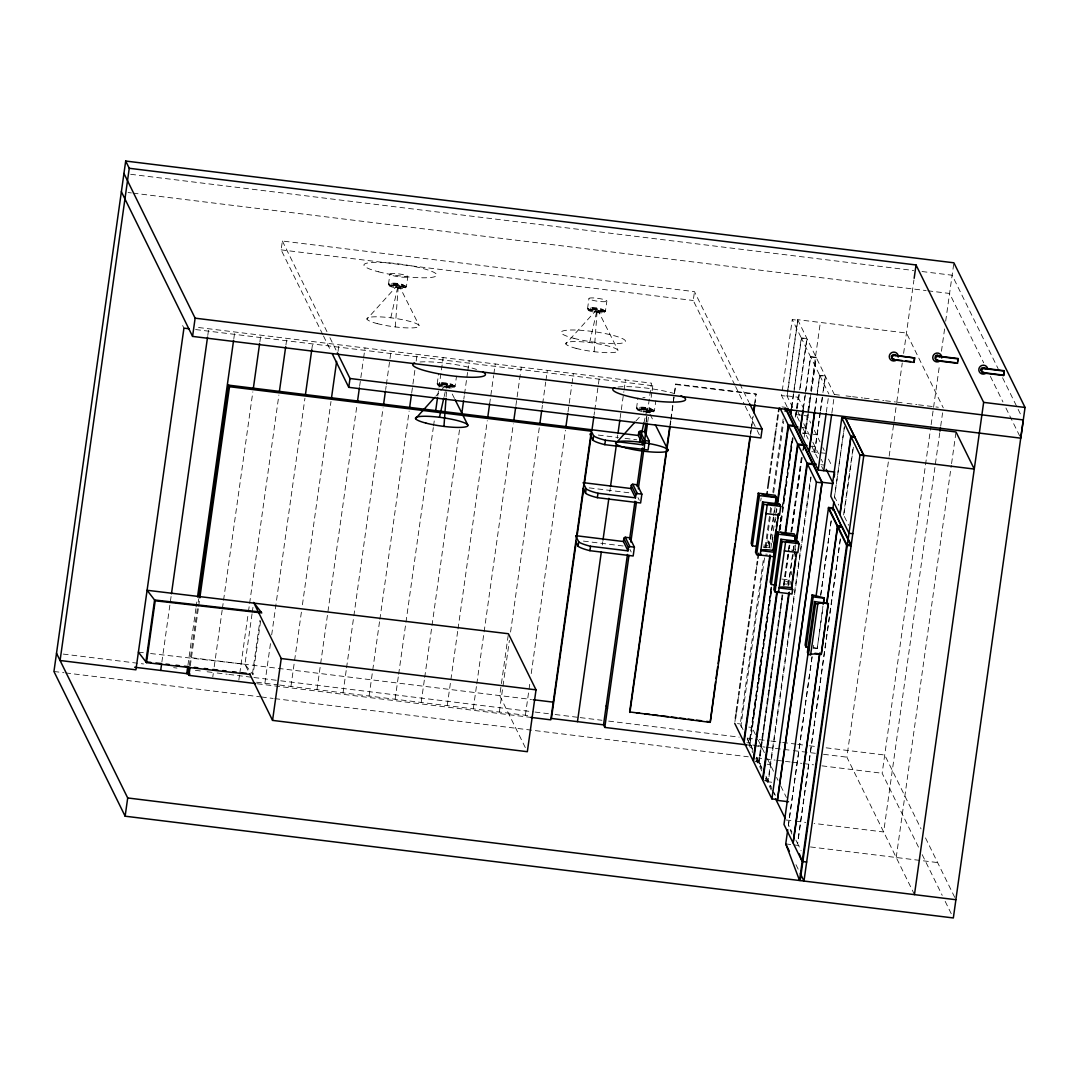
<?xml version="1.0" encoding="UTF-8"?>
<svg xmlns="http://www.w3.org/2000/svg" width="1079" height="1079" viewBox="0 0 1079 1079"><rect width="100%" height="100%" fill="white"/><g stroke="black" fill="none" stroke-linecap="round" stroke-linejoin="round"><path stroke-width="0.75" stroke-dasharray="5 3.75" d="M395.292 326.924L398.407 284.222L366.914 319.155M446.099 396.843L447.057 383.706L435.822 396.182M594.151 351.7L597.267 308.999L565.787 343.918M646.227 421.673L647.184 408.536L643.812 412.286M161.863 662.101L171.237 595.433M207.775 335.434L208.719 328.771M187.921 665.311L195.879 608.637M196.108 606.978L197.282 598.643M233.833 338.631L234.763 331.968M189.338 665.473L197.322 608.745M198.253 602.069L198.725 598.737M190.295 665.73L198.428 607.828M198.671 606.169L199.602 599.519M212.792 676.843L213.264 673.512M214.195 666.835L222.166 610.174M222.395 608.502L223.34 601.839M223.569 600.167L252.85 391.839M259.877 341.841L260.808 335.164M322.742 334.463L281.12 249.869L282.374 241.022L694.485 291.667L739.075 382.303M238.837 680.04L239.538 675.036M239.781 673.377L248.21 613.371M248.44 611.712L249.384 605.036M249.613 603.377L278.895 395.035M285.922 345.037L286.866 338.374M252.041 613.816L244.946 664.273L249.559 673.647M252.27 612.198L252.958 607.315M252.432 673.97L259.985 620.263M260.605 621.072L253.052 674.78L244.946 664.273L146.717 653.092M264.894 683.236L270.748 641.573M271.679 634.911L304.939 398.232M311.737 349.906L312.91 341.571M290.939 686.446L301.486 611.442M302.417 604.779L330.997 401.442M338.024 351.43L338.954 344.767M316.983 689.643L357.041 404.638M359.617 386.309L363.367 359.631M363.596 357.972L365.012 347.964M388.494 284.276L389.937 274.053M389.101 285.49L389.249 284.384M390.976 285.76L391.286 283.548M343.041 692.839L346.319 669.506M346.548 667.847L383.085 407.835M385.662 389.506L386.134 386.174M386.376 384.502L391.057 351.174M403.586 287.594A6.38 1.025 8 0 0 394.428 285.369A6.38 1.025 8 0 0 393.835 287.068A6.38 1.025 8 0 0 403.586 287.594L403.897 285.382A6.38 1.025 8 0 0 394.739 283.157A6.38 1.025 8 0 0 394.145 284.856A6.38 1.025 8 0 0 403.897 285.382M405.461 287.864A8.268 1.322 8 0 0 393.579 284.977A8.268 1.322 8 0 0 392.81 287.189A8.268 1.322 8 0 0 405.461 287.864L405.623 286.771A8.268 1.322 8 0 0 393.727 283.871A8.268 1.322 8 0 0 392.958 286.083A8.268 1.322 8 0 0 405.623 286.771M406.378 286.879A9.037 1.443 8 0 0 393.39 283.723A9.037 1.443 8 0 0 392.54 286.124A9.037 1.443 8 0 0 406.378 286.879L407.808 276.656A9.037 1.443 8 0 0 394.82 273.5A9.037 1.443 8 0 0 393.983 275.914A9.037 1.443 8 0 0 407.808 276.656M369.085 696.049L379.619 621.045M379.862 619.373L409.143 411.045M411.719 392.702L414.997 369.369M416.17 361.033L417.101 354.371M437.197 383.787L438.627 373.577M437.804 385.014L437.953 383.908M395.13 699.246L398.407 675.913M398.65 674.24L433.313 427.567M433.542 425.908L434.486 419.245M437.764 395.912L443.159 357.567M439.679 385.284L439.989 383.072M452.29 387.118A6.38 1.025 8 0 0 443.118 384.893A6.38 1.025 8 0 0 442.525 386.592A6.38 1.025 8 0 0 452.29 387.118L452.6 384.906A6.38 1.025 8 0 0 443.429 382.681A6.38 1.025 8 0 0 442.835 384.38A6.38 1.025 8 0 0 452.6 384.906M454.165 387.388A8.268 1.322 8 0 0 442.269 384.502A8.268 1.322 8 0 0 441.5 386.7A8.268 1.322 8 0 0 454.165 387.388L454.313 386.282A8.268 1.322 8 0 0 442.43 383.396A8.268 1.322 8 0 0 441.662 385.608A8.268 1.322 8 0 0 454.313 386.282M455.082 386.403A9.037 1.443 8 0 0 442.08 383.234A9.037 1.443 8 0 0 441.244 385.648A9.037 1.443 8 0 0 455.082 386.403L456.511 376.18M421.188 702.442L424.465 679.109M424.694 677.45L459.6 429.105M463.808 399.109L464.28 395.777M464.523 394.105L467.558 372.444M467.8 370.771L469.203 360.777M447.232 705.653L457.766 630.649M458.009 628.976L487.29 420.635M489.623 403.978L493.616 375.64M493.845 373.968L495.248 363.974M473.276 708.849L476.554 685.516M476.797 683.843L513.334 423.845M515.91 405.502L521.292 367.17M508.196 635.356L499.725 695.591L525.878 748.745M499.334 712.046L509.396 640.386M510.569 632.051L539.379 427.041M541.955 408.712L542.427 405.38M542.656 403.708L545.704 382.047M545.947 380.374L547.35 370.38M525.379 715.256L530.059 681.915M531.232 673.579L565.436 430.238M568.013 411.908L571.762 385.243M571.991 383.571L573.394 373.577M587.542 308.729L588.972 298.505M588.136 309.943L588.298 308.837M590.011 310.212L590.321 308.001M602.635 312.047A6.38 1.025 8 0 0 593.463 309.821A6.38 1.025 8 0 0 592.87 311.521A6.38 1.025 8 0 0 602.635 312.047L602.945 309.848A6.38 1.025 8 0 0 593.774 307.609A6.38 1.025 8 0 0 593.18 309.309A6.38 1.025 8 0 0 602.945 309.848M604.51 312.33A8.268 1.322 8 0 0 592.614 309.43A8.268 1.322 8 0 0 591.845 311.642A8.268 1.322 8 0 0 604.51 312.33L604.658 311.224A8.268 1.322 8 0 0 592.776 308.338A8.268 1.322 8 0 0 592.007 310.536A8.268 1.322 8 0 0 604.658 311.224M605.413 311.332A9.037 1.443 8 0 0 592.425 308.176A9.037 1.443 8 0 0 591.589 310.577A9.037 1.443 8 0 0 605.413 311.332L606.857 301.122A9.037 1.443 8 0 0 593.868 297.952A9.037 1.443 8 0 0 593.018 300.367A9.037 1.443 8 0 0 606.857 301.122M594.057 415.105L594.529 411.773M594.758 410.114L599.438 376.773M602.298 544.976L602.77 541.645M609.797 491.646L610.269 488.315M617.296 438.317L617.768 434.972M620.101 418.315L623.851 391.65M624.094 389.978L625.496 379.983M636.516 408.28L637.945 398.07M637.123 409.494L637.271 408.388M638.997 409.777L639.308 407.565M646.173 421.417L651.541 383.18L195.69 327.166M647.67 422.334L648.83 414.012M649.072 412.353L650.232 404.045M651.176 397.396L651.878 392.405M652.107 390.733L652.808 385.742L651.541 383.18M651.608 411.612A6.38 1.025 8 0 0 642.45 409.386A6.38 1.025 8 0 0 641.843 411.086A6.38 1.025 8 0 0 651.608 411.612L651.918 409.4A6.38 1.025 8 0 0 642.76 407.174A6.38 1.025 8 0 0 642.153 408.874A6.38 1.025 8 0 0 651.918 409.4M653.483 411.881A8.268 1.322 8 0 0 641.6 408.995A8.268 1.322 8 0 0 640.818 411.193A8.268 1.322 8 0 0 653.483 411.881L653.631 410.775A8.268 1.322 8 0 0 641.749 407.889A8.268 1.322 8 0 0 640.98 410.087A8.268 1.322 8 0 0 653.631 410.775M654.4 410.897A9.037 1.443 8 0 0 641.412 407.727A9.037 1.443 8 0 0 640.562 410.141A9.037 1.443 8 0 0 654.4 410.897L655.83 400.673M669.884 425.639L670.585 420.648M670.828 418.976L675.737 384.03L756.015 393.889L755.125 402.75M670.396 424.519L670.855 421.188M671.098 419.529L675.737 384.03M734.866 385.095L693.244 300.501L694.485 291.667M750.404 433.839L750.876 430.508M751.105 428.849L752.751 417.195M754.612 403.87L756.015 393.889M750.674 434.378L751.618 427.729M751.847 426.057L753.25 416.076M760.722 500.993L761.14 498.039M734.947 721.608L735.406 718.277M735.878 714.945L736.35 711.614M737.982 699.947L738.454 696.602M743.377 661.602L743.849 658.271M745.481 646.604L745.953 643.273M749.932 614.936L750.404 611.591M756.258 569.928L756.73 566.596M773.589 446.571L774.304 441.581M774.762 438.236L775.235 434.904M775.707 431.573L776.179 428.242M787.13 406.85L781.574 395.575L792.269 319.559L797.826 320.247L788.304 387.995M743.053 729.606L740.275 723.969L763.46 558.935M765.105 547.269L769.786 513.941M770.028 512.269L770.73 507.265M772.834 492.267L783.138 418.922M792.687 407.538L786.955 395.872L797.664 319.667L906.468 333.033L943.275 407.849M788.075 389.654L787.144 396.263L781.574 395.575M764.539 557.91L740.895 726.113L742.999 730.402M765.942 547.916L771.552 507.939M773.656 492.955L783.732 421.336M763.622 546.702A11.087 1.767 8 0 0 769.084 547.39L768.194 545.583L768.814 541.172L764.31 540.619M769.084 547.39L773.319 517.205M773.549 515.587L774.682 507.535M769.354 547.957L774.142 513.887M774.371 512.255L775.059 507.386M770.892 548.24L776.516 508.236M772.213 542.346L772.915 537.342M775.019 522.344L775.491 519.012M776.435 512.336L776.893 509.005M791.527 407.282L793.847 390.76M794.077 389.114L801.279 337.889L792.269 319.559M791.716 407.673L793.564 394.455M793.807 392.796L801.468 338.267L807.025 338.954L799.836 390.18M771.08 587.259L749.285 742.285L747.207 738.063M779.038 530.585L780.913 517.259M782.315 507.251L791.919 438.91M771.377 587.016L749.15 745.157L752.832 752.643M779.335 530.409L781.209 517.097M782.369 508.775L792.202 438.856M795.236 417.209L798.042 397.234L786.955 395.872M752.441 748.691L749.662 743.053L771.458 588.042M779.658 529.695L781.992 513.024M782.235 511.365L792.539 438.02M755.489 734.624L751.982 727.475L771.404 589.242M779.834 529.29L792.714 437.683M795.749 416.035L796.693 409.373M797.084 407.97L799.418 391.38M799.647 389.789L806.876 338.374M771.566 591.454L750.026 744.685L756.366 745.454M780.225 529.843L793.092 438.236M796.342 414.956L797.044 410.007M797.273 408.348L799.593 391.825M803.046 409.467L810.477 356.596L801.468 338.267M803.464 408.199L810.666 356.974L816.237 357.662L811.583 390.706M755.893 761.032L758.685 761.383L782.113 594.691M783.408 585.25L789.14 544.679M790.88 532.028L801.4 457.172M804.206 437.211L809.816 397.301M810.747 390.638L820.337 322.446M761.828 767.789L759.063 762.152L782.491 595.46M783.894 585.465L788.816 550.452M789.046 548.793L789.518 545.448M791.393 532.122L801.926 457.105M802.87 450.442L803.572 445.438M782.801 595.042L759.157 763.244L765.497 764.026M784.204 585.047L789.127 550.074M789.356 548.402L789.828 545.07M791.689 531.745L802.223 456.808M803.167 450.145L803.868 445.141M805.366 433.286L810.949 393.525M811.179 391.866L816.075 357.068M810.653 397.315L805.554 433.664L802.763 433.326M781.816 579.059L787.818 579.787L787.198 584.211L782.693 583.658M788.088 586.018L793.915 544.558M788.587 584.953L794.292 544.396M789.922 584.764L790.381 581.433M791.325 574.756L791.784 571.425M793.901 556.427L794.603 551.423M794.832 549.75L795.533 544.76M794.751 553.864L795.682 547.188M814.564 411.652L817.127 393.471M817.356 391.812L819.676 375.29L810.666 356.974M814.753 412.03L816.843 397.153M817.086 395.507L819.865 375.681L825.435 376.355L823.115 392.877M765.294 780.13L768.073 780.468L810.707 477.093M811.125 477.039L768.288 781.816L774.628 782.599M814.564 451.993L820.148 412.218M820.364 410.681L822.711 393.997M822.926 392.5L825.273 375.775M820.323 412.717L814.753 452.371L811.961 452.034M820.553 411.059L822.872 394.536M826.325 412.178L828.416 397.301M831.896 412.852L833.77 399.446M812.055 656.679L788.398 824.99L791.851 834.107M820.714 595.028L831.262 520.051M834.296 498.377L844.371 426.731M812.069 656.936L788.452 824.99L791.932 832.084M813.229 648.614L813.701 645.282M820.714 595.365L831.477 518.824M844.412 426.906L834.593 496.718L838.747 505.161M814.052 648.169L817.221 648.56L822.953 605.98M817.221 648.56L823.142 606.371M840.258 538.826L797.516 843.414L795.425 839.165M843.603 515.007L853.179 446.868M840.433 539.19L797.651 843.684L801.117 850.738M853.381 447.272L843.805 515.411L848.647 525.271M914.466 894.585L846.867 757.161L888.934 457.779M889.177 456.12L893.844 422.847M894.073 421.188L896.649 402.885M896.811 401.779L902.26 362.976M903.609 353.386L913.926 279.974M918.485 847.109L882.15 773.252L930.907 426.326M931.137 424.654L939.58 364.594M941.454 351.241L944.745 327.881M945.676 321.205L953.89 262.804M939.769 432.8L883.661 831.976L814.106 823.439M940.699 426.138L942.574 412.839M896.217 857.481L951.327 465.346M951.557 463.673L956.021 431.978M390.8 317.806L398.407 284.222L419.165 325.575M444.17 396.492L447.057 383.706L449.282 388.143M589.66 342.569L597.267 308.999L618.024 350.338M643.92 422.928L647.184 408.536L649.41 412.974M635.936 421.012L639.321 417.276M138.395 652.134L145.058 652.903M130.64 174.285L913.657 270.505M922.019 271.53L952.137 275.226L998.115 368.681M128.077 192.521L131.422 192.925M133.095 193.141L926.16 290.575M927.832 290.79L949.574 293.461L983.684 362.8M281.12 249.869L693.244 300.501M801.279 337.889L806.849 338.563M810.477 356.596L816.048 357.27M819.676 375.29L825.246 375.978M834.472 394.482L839.422 395.089M846.017 395.899L850.953 396.506M852.612 396.708L862.499 397.922M864.144 398.124L872.385 399.136M874.044 399.338L883.93 400.552M885.576 400.754L895.462 401.968M897.121 402.17L905.362 403.195M907.007 403.398L916.894 404.612M918.553 404.814L938.325 407.242M676.007 384.569L756.285 394.428M195.609 329.567L652.808 385.742M782.005 406.918L784.784 407.255M802.493 415.361L796.154 414.579L799.809 422.01M804.084 415.55L807.254 415.941L810.788 423.13M802.655 427.554L805.824 427.945M802.574 432.935L811.705 434.068M813.283 434.257L816.452 434.648M811.786 446.126L814.955 446.517M811.786 451.642L825.651 453.355M598.305 435.066L618.375 437.534M625.065 438.357L636.785 439.787M820.917 464.685L824.086 465.076M589.188 487.87L629.327 492.806M763.689 545.03L768.194 545.583M763.177 547.201L766.265 547.579M583.402 541.092L623.554 546.028M737.496 723.618L740.275 723.969M191.415 657.704L531.502 699.489M748.813 727.084L751.982 727.475M63.202 654.076L143.52 663.949M173.625 667.645L176.983 668.063M195.38 670.315L200.397 670.936M207.087 671.758L215.463 672.783M217.135 672.999L227.17 674.227M228.842 674.429L252.27 677.315M253.943 677.518L279.043 680.593M280.715 680.809L533.35 711.843M535.022 712.059L548.415 713.705M555.105 714.514L578.533 717.4M580.205 717.602L601.947 720.273M608.65 721.096L739.155 737.132M747.518 738.157L757.552 739.398M759.225 739.601L769.26 740.828M770.932 741.044L780.98 742.271M782.653 742.473L796.032 744.119M797.705 744.335L807.753 745.562M809.425 745.764L816.115 746.587M826.15 747.828L884.713 755.017L921.048 828.874M256.532 682.211L278.207 684.882M279.542 685.044L530.261 715.849M746.884 742.716L749.662 743.053M257.301 683.776L530.76 717.373M757.944 745.656L761.113 746.048M746.695 744.861L753.371 745.683M754.113 745.764L765.051 747.113M766.724 747.315L792.202 750.444M793.443 750.606L815.387 753.304M823.493 754.288L846.867 757.161M53.95 671.489L63.985 672.716M65.657 672.932L259.742 696.778M261.415 696.98L273.135 698.423M274.808 698.626L748.3 756.797M756.662 757.836L775.073 760.088M776.745 760.304L790.125 761.949M791.797 762.152L801.845 763.379M803.518 763.581L813.553 764.822M821.915 765.847L882.15 773.252M754.882 761.639L759.063 762.152M767.088 764.215L770.244 764.606M764.283 780.724L768.45 781.236L771.229 786.874M785.957 819.973L794.238 820.998M795.897 821.2L805.824 822.414M785.741 843.913L792.337 844.722M793.982 844.924L802.223 845.936M810.477 846.948L937.624 862.58M817.032 648.169L813.499 647.616M650.151 414.444L653.861 421.835M452.249 394.051L454.475 398.475M1002.566 377.731L1017.403 407.875M1018.144 409.386L1021.84 416.912M990.36 376.369L1002.971 401.981M1005.938 408.01L1020.019 436.658M797.664 319.667L834.445 394.685M819.865 375.681L828.874 393.997M798.042 397.234L803.707 408.752M814.321 430.332L819.986 441.837M822.818 447.596L824.235 450.469M828.483 459.101L832.017 466.303M798.096 412.232L799.499 415.091M803.72 423.656L809.331 435.08M812.851 442.228L818.475 453.652M821.281 459.371L822.684 462.217M802.533 427.527L808.198 439.045M811.732 446.234L817.518 458.009M821.645 466.371L823.763 470.687M739.83 383.814L748.745 401.941M735.608 386.606L744.523 404.733M745.265 406.243L756.419 428.902M757.161 430.413L760.87 437.966M925.485 837.897L955.131 898.173M768.814 541.172L769.705 542.966A11.087 1.767 8 0 1 764.242 542.292M787.818 579.787L788.709 581.594A11.087 1.767 8 0 1 783.246 580.907M922.194 854.649L942.21 895.341M945.177 901.37L951.853 914.938M758.308 740.329L764.633 753.182M767.439 758.901L773.764 771.755M776.57 777.46L777.972 780.319M780.791 786.038L786.416 797.462M637.986 497.635L639.308 500.305M756.595 757.148L758.685 761.383M765.996 776.246L768.073 780.468M773.994 792.512L775.383 795.331M747.221 738.967L752.832 750.391M756.352 757.539L761.976 768.963M766.184 777.527L771.809 788.951M772.51 790.381L775.315 796.1M755.772 758.631L762.394 772.092M765.348 778.08L771.229 790.044M795.965 864.684L798.15 869.134M629.88 549.319L631.202 551.989M282.374 241.022L326.964 331.671M329.931 337.714L336.621 351.309M323.484 335.974L330.916 351.08M182.661 325.561L183.929 328.137M420.041 361.991A36.713 5.867 8 0 1 476.54 369.423M618.024 387.051A36.713 5.867 8 0 1 674.024 393.444M765.658 554.147A11.087 1.767 8 0 1 767.331 554.242M791.514 550.088A11.087 1.767 8 0 1 793.281 550.25M642.841 397.517A9.037 1.443 8 0 1 645.053 397.692M377.232 323.606A26.476 4.235 8 0 0 419.057 326.451A26.476 4.235 8 0 0 382.829 317.037A26.476 4.235 8 0 0 377.232 323.606M378.459 271.787A36.713 5.867 8 0 0 436.482 275.725A36.713 5.867 8 0 0 386.228 262.656A36.713 5.867 8 0 0 378.459 271.787M576.092 348.369A26.476 4.235 8 0 0 617.93 351.214A26.476 4.235 8 0 0 581.702 341.8A26.476 4.235 8 0 0 576.092 348.369M573.988 338.361A32.424 5.179 8 0 0 625.227 341.841A32.424 5.179 8 0 0 580.853 330.295A32.424 5.179 8 0 0 573.988 338.361"/><path stroke-width="1.5" d="M443.955 426.407L445.991 398.488M644.069 451.238L646.105 423.319M955.873 899.67L1025.05 407.457L953.89 262.804L125.69 161.041L53.95 671.489L125.137 816.196L953.337 917.959L955.9 899.724L127.7 797.961L56.513 653.254M125.69 161.041L129.251 168.284L60.073 660.496L135.914 669.816L183.929 328.137L188.933 328.758M145.881 661.832L154.58 599.978L261.131 612.117M146.515 662.641L155.201 600.787L147.095 590.28L508.425 633.737L536.02 689.845L527.334 751.699L272.555 720.394L249.559 673.647L250.18 674.456L146.515 662.641L138.395 652.134M125.137 816.196L127.7 797.961M195.124 318.17L1023.324 419.933L1020.761 438.168L192.575 336.405L195.124 318.17L123.937 173.463M160.69 670.437L161.634 663.774M171.467 593.774L207.546 337.093M186.748 673.647L187.679 666.97M197.524 596.97L233.59 340.303M189.108 667.146L188.164 673.822L188.933 675.373L255.629 683.573M198.954 597.065L228.735 385.163L638.309 435.484L642.909 444.831L605.44 440.232A28.85 4.613 8 0 1 593.598 435.781L590.564 429.617M188.933 675.373L190.066 667.348M199.831 597.847L229.503 386.714L228.735 385.163M253.322 388.507L259.634 343.5M279.367 391.704L285.692 346.696M305.411 394.901L311.737 349.906M272.555 720.394L281.241 658.541L253.632 602.433L261.752 612.926L155.201 600.787M331.469 398.111L336.621 361.438M749.487 403.452L762.125 429.132L760.87 437.966L348.76 387.334L350.001 378.5L337.363 352.82M357.513 401.307L359.388 387.968M383.558 404.504L385.432 391.178M409.602 407.7L411.477 394.374M435.66 410.91L437.534 397.571M461.704 414.107L463.579 400.768M487.748 417.303L489.623 403.978M513.806 420.513L515.681 407.174M539.851 423.71L541.725 410.371M565.895 426.906L567.77 413.581M576.253 541.779L551.423 718.452L603.525 724.845L604.793 727.421L746.695 744.861M576.955 536.776L583.752 488.45M584.454 483.446L591.252 435.107M591.953 430.116L593.828 416.777M623.406 541.523L623.851 538.381A1.78 1.74 -26.2 0 1 625.321 537.261L629.812 537.814L634.412 547.161L633.171 555.995L589.916 550.681A28.85 4.613 8 0 1 578.074 546.23L578.695 541.82L575.66 535.656L623.406 541.523L628.005 550.87L590.537 546.271A28.85 4.613 8 0 1 578.695 541.82M630.864 488.504L631.296 485.361A1.78 1.74 -26.2 0 1 632.78 484.242L637.257 484.795L641.857 494.142L640.616 502.976L597.361 497.662A28.85 4.613 8 0 1 585.533 493.211L586.153 488.8L583.119 482.637L630.864 488.504L635.464 497.851L597.982 493.251A28.85 4.613 8 0 1 586.153 488.8M638.309 435.484L638.755 432.355A1.78 1.74 -26.2 0 1 640.225 431.222L644.716 431.775L649.315 441.122L648.074 449.97L604.82 444.656A28.85 4.613 8 0 1 592.978 440.205L593.598 435.781M589.916 550.681L590.537 546.271M597.361 497.662L597.982 493.251M604.82 444.656L605.44 440.232M577.467 721.649L601.367 551.652M602.999 539.986L608.866 498.309M610.498 486.642L616.352 444.98M617.997 433.313L619.872 419.974M603.525 724.845L627.465 554.458M628.005 550.87L628.45 547.741L623.851 538.381M629.57 539.487L634.951 501.236M635.464 497.851L635.895 494.721L631.296 485.361M637.055 486.278L642.423 448.028M642.909 444.831L643.354 441.702L638.755 432.355M644.77 431.398L645.93 423.089M604.793 727.421L628.976 555.361M630.837 542.063L636.448 502.153M638.323 488.841L643.92 448.931M645.795 435.633L647.427 423.993M669.654 427.297L629.65 711.938L710.211 722.35L750.444 436.051M629.92 712.477L670.153 426.178M710.211 722.35L715.552 681.847M716.024 678.516L717.656 666.862M718.128 663.545L726.315 605.279M726.774 601.947L734.974 543.695M735.433 540.363L745.724 467.126M746.196 463.795L749.945 437.17M753.681 410.533L754.383 405.542M753.722 412.744L754.882 404.423M775.518 504.149L776.435 497.648L775.261 495.288L758.254 493.197L751.186 543.492L752.36 545.866L756.986 546.433M752.36 545.866L759.427 495.571L758.254 493.197M766.211 513.132A11.087 1.767 8 0 0 765.996 513.577L779.497 515.236L780.737 506.402L779.564 504.041L762.57 501.951L755.489 552.246L756.662 554.619L773.67 556.71L774.29 552.286L773.4 550.479L778.606 513.442M756.662 554.619L763.73 504.311L762.57 501.951M735.406 718.277L735.878 714.945M736.35 711.614L737.051 706.61M737.523 703.279L737.982 699.947M738.683 694.943L739.155 691.612M739.628 688.281L740.329 683.277M740.801 679.945L741.273 676.6M741.732 673.269L742.433 668.265M742.905 664.934L743.377 661.602M744.078 656.598L744.55 653.267M745.009 649.936L745.481 646.604M746.182 641.6L746.655 638.269M747.127 634.938L747.828 629.934M748.3 626.602L749.001 621.598M749.46 618.267L749.932 614.936M750.404 611.591L751.105 606.6M751.577 603.269L752.05 599.924M752.508 596.593L753.209 591.589M753.681 588.257L754.154 584.926M754.855 579.922L755.327 576.591M755.786 573.259L756.258 569.928M756.959 564.924L757.431 561.593M757.903 558.261L758.604 553.257M766.805 494.91L767.277 491.579M767.735 488.247L769.381 476.581M769.853 473.249L770.554 468.246M771.013 464.914L771.485 461.583M771.957 458.238L772.658 453.247M773.13 449.903L773.589 446.571M774.304 441.581L774.762 438.236M775.235 434.904L775.707 431.573M776.408 426.569L776.88 423.238M777.339 419.906L778.04 414.902M778.512 411.571L778.984 408.24M785.134 411.342L785.593 408.01L822.131 482.286L777.433 800.389L788.52 801.751M775.329 502.976L776.152 497.095A11.087 1.767 8 0 1 761.761 493.629M769.961 554.903L743.714 741.597L734.705 723.281M776.988 504.905L788.236 424.897L779.915 407.983M770.339 555.685L744.105 742.365L753.115 760.695L776.772 592.344M777.595 504.001L788.614 425.666L794.171 426.353L803.194 444.669L797.624 443.982L788.614 425.666M791.285 408.941L790.597 413.891L787.818 408.253M791.473 409.319L790.786 414.282L799.795 432.598L802.816 411.112M773.184 549.467L775.922 529.991M776.381 526.754L777.055 521.885M777.514 518.635L778.202 513.766M794.751 541.145L795.425 536.276L794.265 533.916L777.258 531.826L770.19 582.12L771.35 584.494L775.99 585.061M771.35 584.494L778.431 534.186L777.258 531.826M784.352 550.897L797.853 552.556L799.094 543.722L797.92 541.348L780.913 539.257L773.845 589.552L775.019 591.926L792.013 594.016L792.633 589.593L791.757 587.785L796.734 552.354M775.019 591.926L782.086 541.631L780.913 539.257M784.972 533.997L797.624 443.982M777.393 591.44L753.493 761.464L762.502 779.793L788.749 593.099M785.593 533.107L798.001 444.75L803.572 445.438L812.581 463.768L807.011 463.08L798.001 444.75M803.235 409.845L799.984 432.976L808.994 451.305L814.335 413.297M794.737 538.664L795.156 535.71A11.087 1.767 8 0 1 780.764 532.257M796.005 541.429L807.011 463.08M789.356 592.196L762.88 780.562L771.903 798.878L777.46 799.566L821.982 482.852L812.959 464.536L807.402 463.849L796.383 542.197M814.753 412.03L809.183 451.683L818.192 470.012L834.849 472.049M791.541 586.774L795.412 559.192M795.87 555.955L796.329 552.704M771.903 798.878L816.412 482.178L807.402 463.849M818.192 470.012L826.096 413.823M823.763 470.687L831.68 414.363M823.601 603.121L824.1 597.874L812.177 594.826L805.109 645.121L806.134 647.198L809.304 647.589M806.134 647.198L813.202 596.889L812.177 594.826M814.537 601.556L807.402 652.363L808.427 654.454L810.653 654.724A11.505 1.834 8 0 1 821.254 654.427L828.389 603.62L814.537 601.556L815.562 603.647L808.427 654.454M808.778 648.061L783.988 824.45L793.052 842.874L819.676 653.119M816.021 596.485L828.537 507.467L833.001 508.007L841.89 527.172L837.439 526.619L828.416 508.29L831.396 508.654M841.795 417.924L830.79 496.246L839.799 514.548L850.805 436.213L854.608 436.685L850.778 436.429L841.795 417.924L956.021 431.978L974.27 469.068L860.003 454.92L800.2 880.477M834.161 477.026L834.62 473.708M810.653 654.724L817.801 603.916A11.505 1.834 8 0 1 828.389 603.62M846.745 544.49L851.21 545.043L842.186 526.714L837.736 526.161L846.745 544.49L799.539 880.397L785.741 843.913L787.737 829.724M832.664 510.043L833.838 501.722M833.001 508.007L841.89 527.172M823.183 604.361L824.1 597.874M826.689 603.188L837.547 525.797L828.537 507.467M819.838 653.456L793.186 843.144L802.196 861.474L806.66 862.013M826.865 603.539L837.736 526.161M800.335 873.599L803.99 881.017L863.807 455.392L854.811 437.089L851.007 436.617L840.001 514.953L848.998 533.255L852.801 533.714M821.254 654.427L827.971 604.874M854.811 437.089L850.98 436.833M914.156 278.301L916.031 264.962L129.251 168.284M914.318 359.051L914.088 362.382L894.019 359.914A2.266 2.212 -26.2 0 1 892.104 357.432A2.266 2.212 -26.2 0 1 894.639 355.504L914.709 357.958L914.088 362.382M939.998 431.128L940.47 427.81M957.599 361.465L958.017 358.525L937.934 356.057A2.266 2.212 -26.2 0 1 939.013 356.488M958.206 358.916L938.137 356.448A2.266 2.212 -26.2 0 0 935.587 358.376A2.266 2.212 -26.2 0 0 937.516 360.858L957.586 363.326L958.017 358.525M914.466 894.585L983.643 402.373L916.031 264.962M1003.645 375.505L1004.266 371.082L984.196 368.613A2.266 2.212 -26.2 0 0 981.661 370.556A2.266 2.212 -26.2 0 0 983.576 373.037L1003.645 375.505L1004.077 370.69L984.008 368.222A2.266 2.212 -26.2 0 1 985.087 368.654M439.463 417.276L443.806 398.097M639.577 442.107L643.92 422.928M415.577 418.639L434.689 397.436M615.704 443.469L634.816 422.267M147.553 662.02L150.898 662.398M155.915 662.978L160.933 663.545M165.95 664.124L169.295 664.502M175.985 665.257L179.33 665.649M184.347 666.215L187.692 666.593M194.368 667.361L197.713 667.739M204.403 668.494L207.748 668.886M212.765 669.452L217.783 670.019M222.8 670.598L226.145 670.976M232.835 671.745L236.18 672.123M241.197 672.689L246.214 673.269M955.724 362.733L937.314 360.467A2.266 2.212 -26.2 0 0 937.907 360.467M897.175 359.941L902.192 360.548M905.537 360.966L910.555 361.586M985.06 372.848L1003.457 375.114M983.643 402.373L1025.05 407.457M843.036 418.274L845.599 418.382L854.608 436.685M788.236 424.897L793.793 425.571L785.472 408.658M794.737 426.583L797.907 426.974M350.001 378.5L762.125 429.132M803.868 445.141L807.038 445.533M229.503 386.714L591.332 431.182L550.762 719.828L530.76 717.373M643.354 441.702A1.78 1.74 -26.2 0 1 644.824 440.583L649.315 441.122M813 463.714L816.169 464.105M822.131 482.286L833.231 483.648L826.204 469.365M816.412 482.178L821.982 482.852M759.427 495.571L776.435 497.648M763.73 504.311L780.737 506.402M635.895 494.721A1.78 1.74 -26.2 0 1 637.379 493.589L641.857 494.142M837.547 525.797L842.011 526.35M778.431 534.186L795.425 536.276M851.088 545.866L846.637 545.327L837.614 526.984M782.086 541.631L799.094 543.722M774.29 552.286L760.789 550.627A11.087 1.767 8 0 1 773.4 550.479M628.45 547.741A1.78 1.74 -26.2 0 1 629.92 546.608L634.412 547.161M792.633 589.593L779.132 587.934A11.087 1.767 8 0 1 791.757 587.785M813.202 596.889L824.289 598.252M815.562 603.647L817.801 603.916M814.982 653.294L821.052 654.036M281.241 658.541L536.02 689.845M533.174 699.691L553.244 702.159M636.34 712.76L639.685 713.165M644.702 713.785L649.72 714.406M653.065 714.811L658.082 715.431M661.427 715.836L668.117 716.658M671.462 717.076L676.479 717.683M679.824 718.101L684.841 718.708M688.186 719.127L693.217 719.747M696.562 720.152L701.579 720.772M706.597 721.392L709.942 721.797M134.646 667.24L189.998 674.038M258.245 611.793L258.866 612.602M655.344 424.789L667.955 449.889M455.217 399.945L467.827 425.059M914.709 357.958L894.451 355.112A2.266 2.212 -26.2 0 1 895.53 355.544M845.545 418.396L863.78 455.594L859.976 455.122L851.007 436.617M842.079 527.537L850.4 544.463M640.225 431.222L644.824 440.583M632.78 484.242L637.379 493.589M775.653 799.026L785.215 818.475M589.943 434.041L592.978 440.205M785.741 843.913L789.396 851.331M625.321 537.261L629.92 546.608M583.105 488.288L585.533 493.211M575.646 541.307L578.074 546.23M606.209 705.774L607.464 708.337M332.399 354.101L348.76 387.334M121.374 191.698L192.575 336.405M799.323 853.867L802.196 861.474M482.556 371.823A36.713 5.867 8 0 1 450.267 375.627A36.713 5.867 8 0 1 414.687 362.895M681.011 395.858A36.713 5.867 8 0 1 652.296 400.7A36.713 5.867 8 0 1 614.801 387.725M779.847 504.594A11.087 1.767 8 0 0 767.236 504.743L760.169 555.051A11.087 1.767 8 0 1 761.383 554.282M798.204 541.914A11.087 1.767 8 0 0 785.593 542.063L778.512 592.358A11.087 1.767 8 0 1 778.741 591.912M896.474 360.049A4.518 4.437 -26.2 0 1 889.582 358.268A4.518 4.437 -26.2 0 1 893.21 352.132A4.518 4.437 -26.2 0 1 898.214 357.082M894.127 358.943A2.266 2.212 -26.2 0 1 891.78 355.895A2.266 2.212 -26.2 0 1 895.651 355.369M891.524 356.839A2.266 2.212 -26.2 0 1 891.686 355.706M986.031 373.172A4.518 4.437 -26.2 0 1 979.3 371.742A4.518 4.437 -26.2 0 1 981.998 365.417A4.518 4.437 -26.2 0 1 987.784 369.045M983.684 372.053A2.266 2.212 -26.2 0 1 981.337 369.018A2.266 2.212 -26.2 0 1 985.208 368.478M981.512 371.028A2.266 2.212 -26.2 0 1 981.539 368.317M939.957 360.993A4.518 4.437 -26.2 0 1 933.079 359.213A4.518 4.437 -26.2 0 1 936.693 353.076A4.518 4.437 -26.2 0 1 941.711 358.026M937.624 359.887A2.266 2.212 -26.2 0 1 937.031 359.887M935.952 359.455A2.266 2.212 -26.2 0 1 935.979 355.922A2.266 2.212 -26.2 0 1 939.431 356.812M935.466 356.137A2.266 2.212 -26.2 0 1 938.123 355.423M425.895 423.089A26.476 4.235 8 0 0 467.72 425.935A26.476 4.235 8 0 0 431.492 416.507A26.476 4.235 8 0 0 425.895 423.089M626.009 447.92A26.476 4.235 8 0 0 667.847 450.766A26.476 4.235 8 0 0 631.62 441.338A26.476 4.235 8 0 0 626.009 447.92"/></g></svg>
